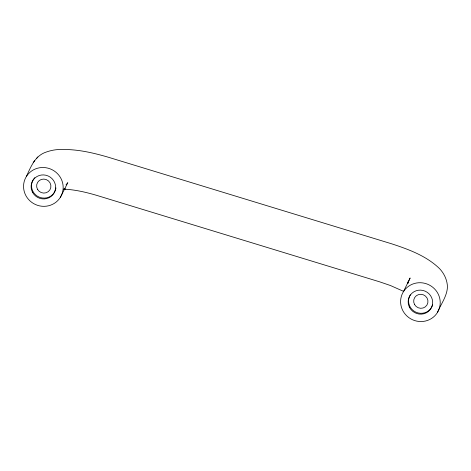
<?xml version="1.0" encoding="UTF-8"?>
<svg xmlns="http://www.w3.org/2000/svg" width="471" height="471" viewBox="0 0 471 471"><rect width="100%" height="100%" fill="white"/><g stroke="black" fill="none" stroke-linecap="round" stroke-linejoin="round"><path stroke-width="0.71" d="M407.945 283.624L408.269 281.493L408.057 282.588L410.117 277.984L403.423 291.714M26.37 176.501C30.55 167.482 34.518 156.949 44.356 152.757C49.661 150.673 55.254 149.372 60.983 149.537C77.085 149.036 92.981 152.757 108.348 157.237L391.454 243.748C408.61 249.347 426.467 255.877 439.62 268.7C444.265 273.633 447.262 280.092 447.45 286.91C447.044 296.371 440.897 304.089 437.4 312.55A19.935 19.299 26 0 1 403.082 311.119A19.935 19.299 26 0 1 420.75 282.73A19.935 19.299 26 0 1 437.4 312.55M60.347 197.337A19.935 19.299 26 0 0 43.697 167.517A19.935 19.299 26 0 0 26.035 195.907A19.935 19.299 26 0 0 60.347 197.337L67.83 182.671L66.017 184.862M33.211 162.489L34.642 160.77M36.42 158.615L37.821 156.937M64.068 189.048L65.345 188.995L64.056 189.018M63.526 189.136C74.918 189.589 86.105 192.245 97.002 195.459L379.461 281.77L390.377 285.497L403.7 291.419M55.36 190.278A12.328 11.94 26 0 1 37.456 196.23A12.328 11.94 26 0 1 34.801 177.673M55.931 187.852A12.328 11.94 26 0 1 55.549 189.689M432.602 304.902A12.328 11.94 26 0 1 415.934 312.196A12.328 11.94 26 0 1 410.306 294.858M32.646 192.48A12.328 11.94 26 0 0 53.871 193.363A12.328 11.94 26 0 0 43.568 174.918A12.328 11.94 26 0 0 32.646 192.48M37.515 189.33A7.195 6.965 26 0 0 49.897 189.848A7.195 6.965 26 0 0 43.891 179.086A7.195 6.965 26 0 0 37.515 189.33M409.693 307.693A12.328 11.94 26 0 0 430.918 308.576A12.328 11.94 26 0 0 420.621 290.13A12.328 11.94 26 0 0 409.693 307.693M414.562 304.543A7.195 6.965 26 0 0 426.944 305.061A7.195 6.965 26 0 0 420.939 294.298A7.195 6.965 26 0 0 414.562 304.543"/></g></svg>
